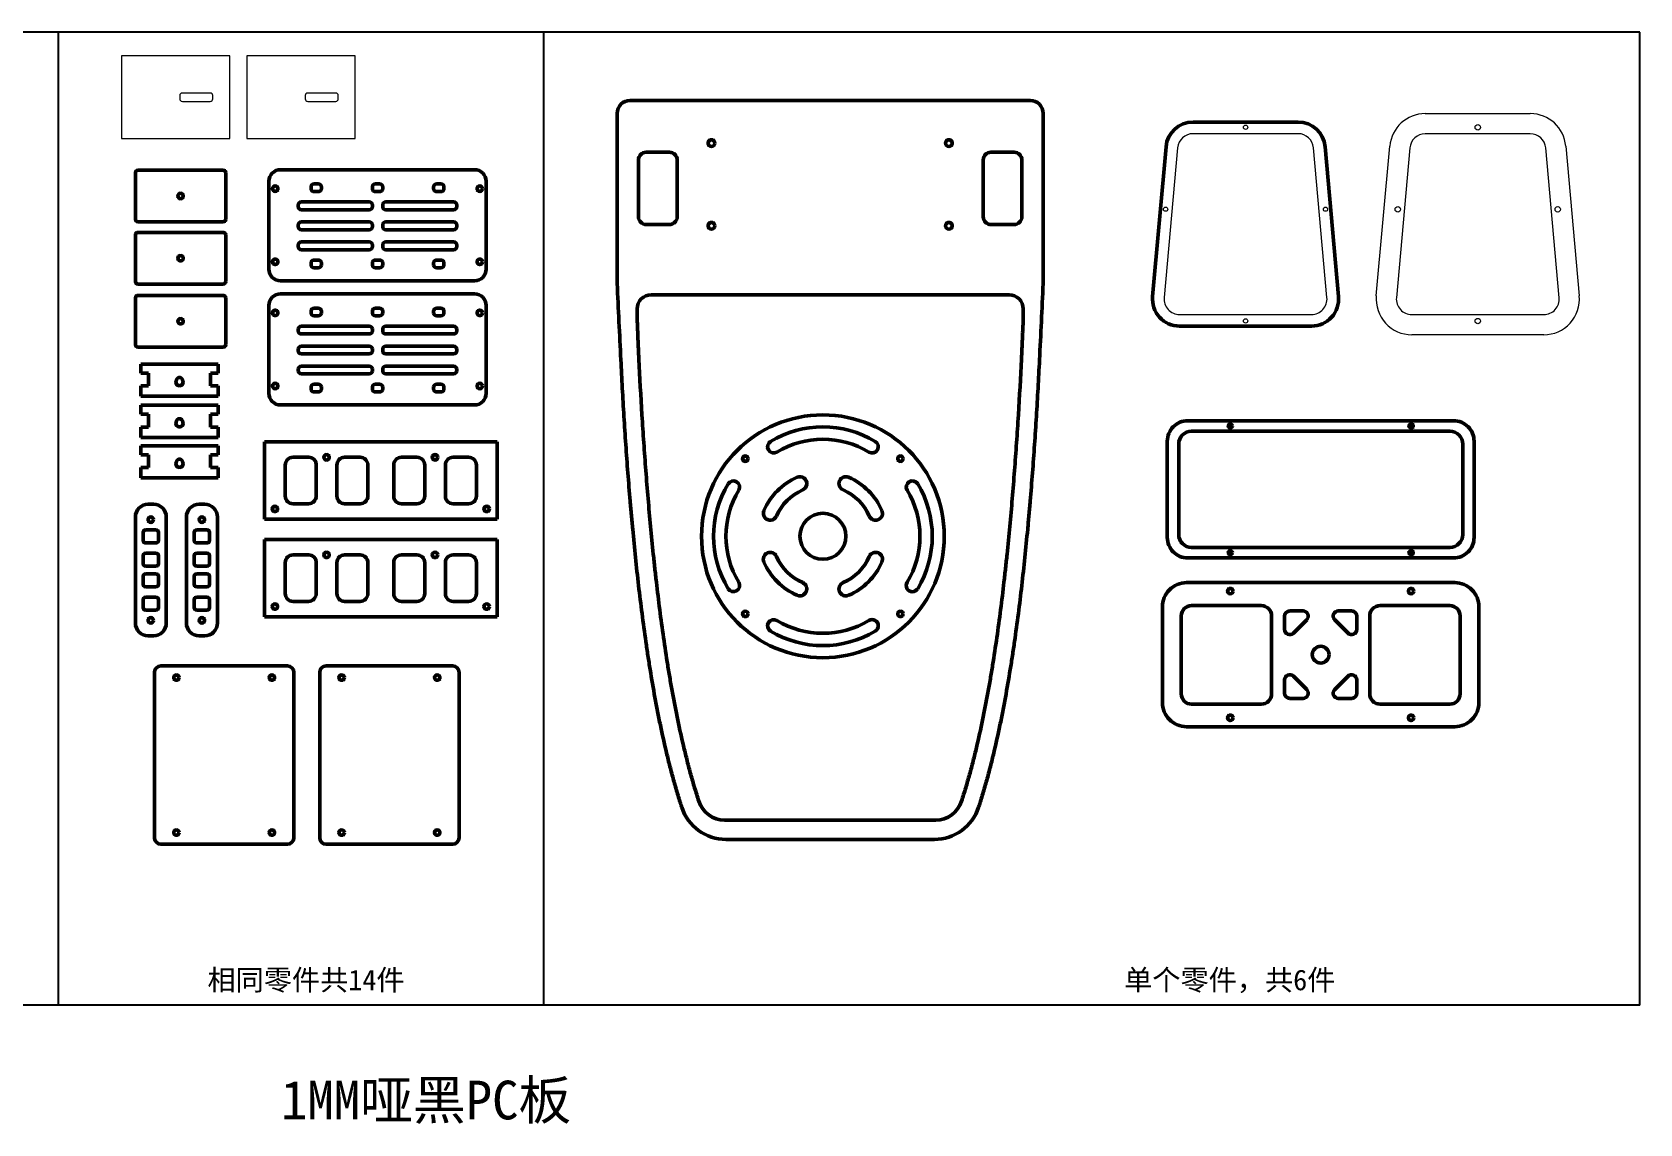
# Model space of a CAD drawing. Header units: millimetres. Extents: x 1962 to 3250, y 1212 to 1634.
# Drawn here: x 2627 to 3250, y 1212 to 1634 of the extents above; entities that cross this region are included whole.
import ezdxf

# ---------------------------------------------------------------- set-up
doc = ezdxf.new("R2010")
doc.units = ezdxf.units.MM
doc.layers.add('1粗实线', color=255, linetype='Continuous', lineweight=50)
doc.layers.add('6标注层', color=3, linetype='Continuous', lineweight=25)
doc.styles.get("Standard").update_dxf_attribs({"font": 'txt', "bigfont": 'gbcbig.shx'})

msp = doc.modelspace()

# ---------------------------------------------------------------- linework, layer by layer
at = {"layer": '1粗实线', "linetype": 'Continuous', "lineweight": 18}
for p, q in [((2661.72, 1625.042), (2661.72, 1593.042)), ((2703.72, 1625.042), (2661.72, 1625.042)), ((2703.72, 1593.042), (2703.72, 1625.042)), ((2710.305, 1625.042), (2710.305, 1593.042)), ((2752.305, 1625.042), (2710.305, 1625.042)), ((2752.305, 1593.042), (2752.305, 1625.042)), ((2684.32, 1609.642), (2684.32, 1608.442)), ((2696.12, 1610.642), (2685.32, 1610.642)), ((2685.32, 1607.442), (2696.12, 1607.442)), ((2697.12, 1608.442), (2697.12, 1609.642)), ((2732.905, 1609.642), (2732.905, 1608.442)), ((2744.705, 1610.642), (2733.905, 1610.642)), ((2733.905, 1607.442), (2744.705, 1607.442)), ((2745.705, 1608.442), (2745.705, 1609.642)), ((2661.72, 1593.042), (2703.72, 1593.042)), ((2710.305, 1593.042), (2752.305, 1593.042))]:
    msp.add_line(p, q, dxfattribs=at)
at = {"layer": '1粗实线'}
for p, q in [((3013.713, 1607.788), (2858.713, 1607.788)), ((2853.713, 1602.788), (2853.713, 1536.919)), ((3018.713, 1536.919), (3018.713, 1602.788)), ((2864.953, 1587.75), (2873.953, 1587.75)), ((3007.472, 1587.75), (2998.472, 1587.75)), ((2861.953, 1562.75), (2861.953, 1584.75)), ((2876.953, 1584.75), (2876.953, 1562.75)), ((2995.472, 1584.75), (2995.472, 1562.75)), ((3010.472, 1562.75), (3010.472, 1584.75)), ((2873.953, 1559.75), (2864.953, 1559.75)), ((2998.472, 1559.75), (3007.472, 1559.75)), ((2669.211, 1505.734), (2699.211, 1505.734)), ((2669.211, 1502.234), (2669.211, 1505.734)), ((2669.211, 1502.234), (2672.211, 1502.234)), ((2672.211, 1502.234), (2672.211, 1497.234)), ((2696.211, 1497.234), (2696.211, 1502.234)), ((2696.211, 1502.234), (2699.211, 1502.234)), ((2699.211, 1505.734), (2699.211, 1502.234)), ((2669.211, 1493.234), (2669.211, 1497.234)), ((2672.211, 1497.234), (2669.211, 1497.234)), ((2683.076, 1499.665), (2682.898, 1499.124)), ((2685.525, 1499.124), (2685.347, 1499.665)), ((2699.211, 1497.234), (2696.211, 1497.234)), ((2699.211, 1497.234), (2699.211, 1493.234)), ((2699.211, 1493.234), (2669.211, 1493.234)), ((2669.211, 1489.788), (2699.211, 1489.788)), ((2669.211, 1486.288), (2669.211, 1489.788)), ((2699.211, 1489.788), (2699.211, 1486.288)), ((2669.211, 1486.288), (2672.211, 1486.288)), ((2672.211, 1486.288), (2672.211, 1481.288)), ((2683.076, 1483.72), (2682.898, 1483.179)), ((2685.525, 1483.179), (2685.347, 1483.72)), ((2696.211, 1481.288), (2696.211, 1486.288)), ((2696.211, 1486.288), (2699.211, 1486.288)), ((2669.211, 1477.288), (2669.211, 1481.288)), ((2672.211, 1481.288), (2669.211, 1481.288)), ((2699.211, 1477.288), (2669.211, 1477.288)), ((2699.211, 1481.288), (2696.211, 1481.288)), ((2699.211, 1481.288), (2699.211, 1477.288)), ((3176.178, 1479.725), (3076.178, 1479.725)), ((2669.211, 1474.118), (2699.211, 1474.118)), ((2669.211, 1470.618), (2669.211, 1474.118)), ((2669.211, 1470.618), (2672.211, 1470.618)), ((2672.211, 1470.618), (2672.211, 1465.618)), ((2696.211, 1465.618), (2696.211, 1470.618)), ((2696.211, 1470.618), (2699.211, 1470.618)), ((2699.211, 1474.118), (2699.211, 1470.618)), ((3071.178, 1474.725), (3071.178, 1439.725)), ((3181.178, 1439.725), (3181.178, 1474.725)), ((2669.211, 1461.618), (2669.211, 1465.618)), ((2672.211, 1465.618), (2669.211, 1465.618)), ((2683.076, 1468.05), (2682.898, 1467.509)), ((2685.525, 1467.509), (2685.347, 1468.05)), ((2699.211, 1465.618), (2696.211, 1465.618)), ((2699.211, 1465.618), (2699.211, 1461.618)), ((2699.211, 1461.618), (2669.211, 1461.618)), ((3076.178, 1434.725), (3176.178, 1434.725))]:
    msp.add_line(p, q, dxfattribs=at)
at = {"layer": '1粗实线', "color": 0, "lineweight": 18}
for p, q in [((3166.672, 1602.677), (3207.35, 1602.677)), ((3117.419, 1594.926), (3076.741, 1594.926)), ((3207.35, 1594.877), (3166.672, 1594.877)), ((3070.765, 1589.462), (3065.558, 1531.462)), ((3128.602, 1531.462), (3123.395, 1589.462)), ((3147.72, 1532.111), (3152.927, 1590.111)), ((3160.696, 1589.413), (3155.489, 1531.413)), ((3218.533, 1531.413), (3213.325, 1589.413)), ((3221.094, 1590.111), (3226.301, 1532.111)), ((3071.534, 1524.926), (3122.626, 1524.926)), ((3161.465, 1524.877), (3212.557, 1524.877)), ((3212.557, 1517.077), (3161.465, 1517.077))]:
    msp.add_line(p, q, dxfattribs=at)
at = {"layer": '1粗实线', "color": 0}
for p, q in [((3117.419, 1599.426), (3076.741, 1599.426)), ((3061.076, 1531.865), (3066.283, 1589.865)), ((3127.877, 1589.865), (3133.084, 1531.865)), ((2667.139, 1561.79), (2667.139, 1579.79)), ((2668.139, 1580.79), (2701.139, 1580.79)), ((2702.139, 1579.79), (2702.139, 1561.79)), ((2718.842, 1542.473), (2718.842, 1576.473)), ((2723.342, 1580.973), (2798.47, 1580.973)), ((2737.963, 1575.473), (2736.363, 1575.473)), ((2761.706, 1575.473), (2760.106, 1575.473)), ((2785.449, 1575.473), (2783.849, 1575.473)), ((2802.97, 1542.473), (2802.97, 1576.473)), ((2735.163, 1574.273), (2735.163, 1573.673)), ((2736.363, 1572.473), (2737.963, 1572.473)), ((2739.163, 1573.673), (2739.163, 1574.273)), ((2758.906, 1574.273), (2758.906, 1573.673)), ((2760.106, 1572.473), (2761.706, 1572.473)), ((2762.906, 1573.673), (2762.906, 1574.273)), ((2782.649, 1574.273), (2782.649, 1573.673)), ((2783.849, 1572.473), (2785.449, 1572.473)), ((2786.649, 1573.673), (2786.649, 1574.273)), ((2730.163, 1567.273), (2730.163, 1566.673)), ((2757.706, 1568.473), (2731.363, 1568.473)), ((2731.363, 1565.473), (2757.706, 1565.473)), ((2758.906, 1566.673), (2758.906, 1567.273)), ((2762.906, 1567.273), (2762.906, 1566.673)), ((2790.449, 1568.473), (2764.106, 1568.473)), ((2764.106, 1565.473), (2790.449, 1565.473)), ((2791.649, 1566.673), (2791.649, 1567.273)), ((2701.139, 1560.79), (2668.139, 1560.79)), ((2668.139, 1556.699), (2701.139, 1556.699)), ((2730.163, 1559.536), (2730.163, 1558.936)), ((2757.706, 1560.736), (2731.363, 1560.736)), ((2731.363, 1557.736), (2757.706, 1557.736)), ((2758.906, 1558.936), (2758.906, 1559.536)), ((2762.906, 1559.536), (2762.906, 1558.936)), ((2790.449, 1560.736), (2764.106, 1560.736)), ((2764.106, 1557.736), (2790.449, 1557.736)), ((2791.649, 1558.936), (2791.649, 1559.536)), ((2667.139, 1537.699), (2667.139, 1555.699)), ((2702.139, 1555.699), (2702.139, 1537.699)), ((2730.163, 1551.799), (2730.163, 1551.199)), ((2757.706, 1552.999), (2731.363, 1552.999)), ((2758.906, 1551.199), (2758.906, 1551.799)), ((2762.906, 1551.799), (2762.906, 1551.199)), ((2790.449, 1552.999), (2764.106, 1552.999)), ((2791.649, 1551.199), (2791.649, 1551.799)), ((2731.363, 1549.999), (2757.706, 1549.999)), ((2735.163, 1544.799), (2735.163, 1544.199)), ((2737.963, 1545.999), (2736.363, 1545.999)), ((2739.163, 1544.199), (2739.163, 1544.799)), ((2758.906, 1544.799), (2758.906, 1544.199)), ((2761.706, 1545.999), (2760.106, 1545.999)), ((2762.906, 1544.199), (2762.906, 1544.799)), ((2764.106, 1549.999), (2790.449, 1549.999)), ((2782.649, 1544.799), (2782.649, 1544.199)), ((2785.449, 1545.999), (2783.849, 1545.999)), ((2786.649, 1544.199), (2786.649, 1544.799)), ((2723.342, 1537.973), (2798.47, 1537.973)), ((2736.363, 1542.999), (2737.963, 1542.999)), ((2760.106, 1542.999), (2761.706, 1542.999)), ((2783.849, 1542.999), (2785.449, 1542.999)), ((2701.139, 1536.699), (2668.139, 1536.699)), ((2668.139, 1532.287), (2701.139, 1532.287)), ((2723.342, 1532.893), (2798.47, 1532.893)), ((2866.953, 1532.569), (3005.472, 1532.569)), ((2667.139, 1513.287), (2667.139, 1531.287)), ((2702.139, 1531.287), (2702.139, 1513.287)), ((2718.842, 1494.393), (2718.842, 1528.393)), ((2735.163, 1526.193), (2735.163, 1525.593)), ((2737.963, 1527.393), (2736.363, 1527.393)), ((2739.163, 1525.593), (2739.163, 1526.193)), ((2758.906, 1526.193), (2758.906, 1525.593)), ((2761.706, 1527.393), (2760.106, 1527.393)), ((2762.906, 1525.593), (2762.906, 1526.193)), ((2782.649, 1526.193), (2782.649, 1525.593)), ((2785.449, 1527.393), (2783.849, 1527.393)), ((2786.649, 1525.593), (2786.649, 1526.193)), ((2802.97, 1494.393), (2802.97, 1528.393)), ((2861.453, 1523.237), (2861.453, 1527.069)), ((3010.972, 1527.069), (3010.972, 1523.237)), ((2730.163, 1519.193), (2730.163, 1518.593)), ((2757.706, 1520.393), (2731.363, 1520.393)), ((2736.363, 1524.393), (2737.963, 1524.393)), ((2758.906, 1518.593), (2758.906, 1519.193)), ((2760.106, 1524.393), (2761.706, 1524.393)), ((2762.906, 1519.193), (2762.906, 1518.593)), ((2790.449, 1520.393), (2764.106, 1520.393)), ((2783.849, 1524.393), (2785.449, 1524.393)), ((2791.649, 1518.593), (2791.649, 1519.193)), ((3122.626, 1520.426), (3071.534, 1520.426)), ((2731.363, 1517.393), (2757.706, 1517.393)), ((2764.106, 1517.393), (2790.449, 1517.393)), ((2701.139, 1512.287), (2668.139, 1512.287)), ((2730.163, 1511.455), (2730.163, 1510.855)), ((2757.706, 1512.655), (2731.363, 1512.655)), ((2731.363, 1509.655), (2757.706, 1509.655)), ((2758.906, 1510.855), (2758.906, 1511.455)), ((2762.906, 1511.455), (2762.906, 1510.855)), ((2790.449, 1512.655), (2764.106, 1512.655)), ((2764.106, 1509.655), (2790.449, 1509.655)), ((2791.649, 1510.855), (2791.649, 1511.455)), ((2730.163, 1503.718), (2730.163, 1503.118)), ((2757.706, 1504.918), (2731.363, 1504.918)), ((2731.363, 1501.918), (2757.706, 1501.918)), ((2758.906, 1503.118), (2758.906, 1503.718)), ((2762.906, 1503.718), (2762.906, 1503.118)), ((2790.449, 1504.918), (2764.106, 1504.918)), ((2764.106, 1501.918), (2790.449, 1501.918)), ((2791.649, 1503.118), (2791.649, 1503.718)), ((2735.163, 1496.718), (2735.163, 1496.118)), ((2737.963, 1497.918), (2736.363, 1497.918)), ((2736.363, 1494.918), (2737.963, 1494.918)), ((2739.163, 1496.118), (2739.163, 1496.718)), ((2758.906, 1496.718), (2758.906, 1496.118)), ((2761.706, 1497.918), (2760.106, 1497.918)), ((2760.106, 1494.918), (2761.706, 1494.918)), ((2762.906, 1496.118), (2762.906, 1496.718)), ((2782.649, 1496.718), (2782.649, 1496.118)), ((2785.449, 1497.918), (2783.849, 1497.918)), ((2783.849, 1494.918), (2785.449, 1494.918)), ((2786.649, 1496.118), (2786.649, 1496.718)), ((2723.342, 1489.893), (2798.47, 1489.893)), ((3074.678, 1483.785), (3126.178, 1483.785)), ((3177.678, 1483.785), (3126.178, 1483.785)), ((2717.184, 1475.628), (2717.184, 1445.628)), ((2807.184, 1475.628), (2717.184, 1475.628)), ((2807.184, 1445.628), (2807.184, 1475.628)), ((3066.778, 1457.225), (3066.778, 1475.859)), ((3185.578, 1457.225), (3185.578, 1475.859)), ((2734.327, 1469.628), (2728.184, 1469.628)), ((2754.184, 1469.628), (2748.184, 1469.628)), ((2776.184, 1469.628), (2770.184, 1469.628)), ((2796.184, 1469.628), (2790.184, 1469.628)), ((2725.184, 1466.628), (2725.184, 1454.628)), ((2737.184, 1454.628), (2737.184, 1466.771)), ((2745.184, 1466.628), (2745.184, 1454.628)), ((2757.184, 1454.628), (2757.184, 1466.628)), ((2767.184, 1466.628), (2767.184, 1454.628)), ((2779.184, 1454.628), (2779.184, 1466.628)), ((2787.184, 1466.628), (2787.184, 1454.628)), ((2799.184, 1454.628), (2799.184, 1466.628)), ((3066.778, 1457.225), (3066.778, 1438.59)), ((3185.578, 1457.225), (3185.578, 1438.59)), ((2674.118, 1451.485), (2672.118, 1451.485)), ((2693.885, 1451.485), (2691.885, 1451.485)), ((2728.184, 1451.628), (2734.184, 1451.628)), ((2748.184, 1451.628), (2754.184, 1451.628)), ((2770.184, 1451.628), (2776.184, 1451.628)), ((2790.184, 1451.628), (2796.184, 1451.628)), ((2667.118, 1446.485), (2667.118, 1405.485)), ((2679.118, 1405.485), (2679.118, 1446.485)), ((2686.885, 1446.485), (2686.885, 1405.485)), ((2698.885, 1405.485), (2698.885, 1446.485)), ((2717.184, 1445.628), (2807.184, 1445.628)), ((2670.118, 1437.485), (2670.118, 1440.485)), ((2671.118, 1441.485), (2675.118, 1441.485)), ((2676.118, 1440.485), (2676.118, 1437.485)), ((2689.885, 1437.485), (2689.885, 1440.485)), ((2690.885, 1441.485), (2694.885, 1441.485)), ((2695.885, 1440.485), (2695.885, 1437.485)), ((2675.118, 1436.485), (2671.118, 1436.485)), ((2671.118, 1432.485), (2675.118, 1432.485)), ((2694.885, 1436.485), (2690.885, 1436.485)), ((2690.885, 1432.485), (2694.885, 1432.485)), ((2717.184, 1437.839), (2717.184, 1407.839)), ((2807.184, 1437.839), (2717.184, 1437.839)), ((2807.184, 1407.839), (2807.184, 1437.839)), ((2670.118, 1428.485), (2670.118, 1431.485)), ((2675.118, 1427.485), (2671.118, 1427.485)), ((2676.118, 1431.485), (2676.118, 1428.485)), ((2689.885, 1428.485), (2689.885, 1431.485)), ((2694.885, 1427.485), (2690.885, 1427.485)), ((2695.885, 1431.485), (2695.885, 1428.485)), ((2725.184, 1428.839), (2725.184, 1416.839)), ((2734.327, 1431.839), (2728.184, 1431.839)), ((2737.184, 1416.839), (2737.184, 1428.981)), ((2745.184, 1428.839), (2745.184, 1416.839)), ((2754.184, 1431.839), (2748.184, 1431.839)), ((2757.184, 1416.839), (2757.184, 1428.839)), ((2767.184, 1428.839), (2767.184, 1416.839)), ((2776.184, 1431.839), (2770.184, 1431.839)), ((2779.184, 1416.839), (2779.184, 1428.839)), ((2787.184, 1428.839), (2787.184, 1416.839)), ((2796.184, 1431.839), (2790.184, 1431.839)), ((2799.184, 1416.839), (2799.184, 1428.839)), ((3074.678, 1430.665), (3126.178, 1430.665)), ((3177.678, 1430.665), (3126.178, 1430.665)), ((2670.118, 1420.485), (2670.118, 1423.485)), ((2671.118, 1424.485), (2675.118, 1424.485)), ((2676.118, 1423.485), (2676.118, 1420.485)), ((2689.885, 1420.485), (2689.885, 1423.485)), ((2690.885, 1424.485), (2694.885, 1424.485)), ((2695.885, 1423.485), (2695.885, 1420.485)), ((3126.178, 1421.099), (3074.178, 1421.099)), ((3126.178, 1421.099), (3178.178, 1421.099)), ((2670.118, 1411.485), (2670.118, 1414.485)), ((2675.118, 1419.485), (2671.118, 1419.485)), ((2671.118, 1415.485), (2675.118, 1415.485)), ((2676.118, 1414.485), (2676.118, 1411.485)), ((2689.885, 1411.485), (2689.885, 1414.485)), ((2694.885, 1419.485), (2690.885, 1419.485)), ((2690.885, 1415.485), (2694.885, 1415.485)), ((2695.885, 1414.485), (2695.885, 1411.485)), ((2728.184, 1413.839), (2734.184, 1413.839)), ((2748.184, 1413.839), (2754.184, 1413.839)), ((2770.184, 1413.839), (2776.184, 1413.839)), ((2790.184, 1413.839), (2796.184, 1413.839)), ((2675.118, 1410.485), (2671.118, 1410.485)), ((2694.885, 1410.485), (2690.885, 1410.485)), ((2717.184, 1407.839), (2807.184, 1407.839)), ((3064.878, 1411.768), (3064.878, 1393.212)), ((3072.178, 1408.218), (3072.178, 1378.048)), ((3103.178, 1412.218), (3076.178, 1412.218)), ((3107.178, 1408.218), (3107.178, 1378.048)), ((3112.178, 1408.131), (3112.178, 1402.96)), ((3119.349, 1410.131), (3114.178, 1410.131)), ((3138.178, 1410.131), (3133.006, 1410.131)), ((3140.178, 1402.96), (3140.178, 1408.131)), ((3145.178, 1378.048), (3145.178, 1408.218)), ((3176.178, 1412.218), (3149.178, 1412.218)), ((3180.178, 1378.048), (3180.178, 1408.218)), ((3187.478, 1411.768), (3187.478, 1393.212)), ((3115.592, 1401.545), (3120.764, 1406.717)), ((3131.592, 1406.717), (3136.764, 1401.545)), ((2672.118, 1400.485), (2674.118, 1400.485)), ((2691.885, 1400.485), (2693.885, 1400.485)), ((2677.019, 1388.825), (2726.019, 1388.825)), ((2741.019, 1388.825), (2790.019, 1388.825)), ((3064.878, 1374.657), (3064.878, 1393.212)), ((3187.478, 1374.657), (3187.478, 1393.212)), ((2674.519, 1386.325), (2674.519, 1322.325)), ((2728.519, 1386.325), (2728.519, 1322.325)), ((2738.519, 1322.325), (2738.519, 1386.325)), ((2792.519, 1322.325), (2792.519, 1386.325)), ((3112.178, 1383.465), (3112.178, 1378.293)), ((3120.764, 1379.708), (3115.592, 1384.879)), ((3136.764, 1384.879), (3131.592, 1379.708)), ((3140.178, 1378.293), (3140.178, 1383.465)), ((3114.178, 1376.293), (3119.349, 1376.293)), ((3133.006, 1376.293), (3138.178, 1376.293)), ((3076.178, 1374.048), (3103.178, 1374.048)), ((3149.178, 1374.048), (3176.178, 1374.048)), ((3126.178, 1365.326), (3074.178, 1365.326)), ((3126.178, 1365.326), (3178.178, 1365.326)), ((2726.019, 1319.825), (2677.019, 1319.825)), ((2790.019, 1319.825), (2741.019, 1319.825))]:
    msp.add_line(p, q, dxfattribs=at)
at = {"layer": '1粗实线'}
msp.add_lwpolyline([(2878.738, 1334.115, 0.3247561), (2895.854, 1321.687), (2976.571, 1321.687, 0.3247561), (2993.687, 1334.115)], format="xyb", dxfattribs=at)
at = {"layer": '1粗实线', "color": 0}
msp.add_lwpolyline([(2987.084, 1336.445, -0.3249727), (2977.097, 1329.187), (2895.328, 1329.187, -0.3249727), (2885.342, 1336.445)], format="xyb", dxfattribs=at)
at = {"layer": '1粗实线', "color": 0, "lineweight": 18}
for centre, radius in [((3097.08, 1597.426), 0.825), ((3187.011, 1597.377), 1.05), ((3066.12, 1565.686), 0.825), ((3128.039, 1565.686), 0.825), ((3156.051, 1565.637), 1.05), ((3217.97, 1565.637), 1.05), ((3097.08, 1522.426), 0.825), ((3187.011, 1522.377), 1.05)]:
    msp.add_circle(centre, radius, dxfattribs=at)
at = {"layer": '1粗实线'}
for centre, radius in [((2890.213, 1591.288), 1.3), ((2982.213, 1591.288), 1.3), ((2890.213, 1559.288), 1.3), ((2982.213, 1559.288), 1.3), ((2933.396, 1439.046), 47), ((2673.118, 1445.485), 1.05), ((2692.885, 1445.485), 1.05), ((2673.118, 1406.485), 1.05), ((2692.885, 1406.485), 1.05)]:
    msp.add_circle(centre, radius, dxfattribs=at)
at = {"layer": '1粗实线', "color": 0}
for centre, radius in [((2684.639, 1570.79), 1.05), ((2721.287, 1573.629), 1.05), ((2800.525, 1573.628), 1.05), ((2684.639, 1546.699), 1.05), ((2721.287, 1545.319), 1.05), ((2800.525, 1545.319), 1.05), ((2721.287, 1525.548), 1.05), ((2800.525, 1525.547), 1.05), ((2684.639, 1522.287), 1.05), ((2721.287, 1497.238), 1.05), ((2800.525, 1497.238), 1.05), ((3091.178, 1481.755), 0.825), ((3161.178, 1481.755), 0.825), ((2741.184, 1469.628), 1.05), ((2783.184, 1469.628), 1.05), ((2903.347, 1469.095), 1.05), ((2963.446, 1469.095), 1.05), ((2721.184, 1449.628), 1.05), ((2803.184, 1449.628), 1.05), ((2933.396, 1439.046), 8.904), ((2741.184, 1431.839), 1.05), ((2783.184, 1431.839), 1.05), ((3091.178, 1432.695), 0.825), ((3161.178, 1432.695), 0.825), ((3091.178, 1417.821), 1.05), ((3161.178, 1417.821), 1.05), ((2721.184, 1411.839), 1.05), ((2803.184, 1411.839), 1.05), ((2903.347, 1408.997), 1.05), ((2963.446, 1408.997), 1.05), ((3126.178, 1393.212), 3.25), ((2683.019, 1384.325), 1.05), ((2720.019, 1384.325), 1.05), ((2747.019, 1384.325), 1.05), ((2784.019, 1384.325), 1.05), ((3091.178, 1368.762), 1.05), ((3161.178, 1368.762), 1.05), ((2683.019, 1324.325), 1.05), ((2720.019, 1324.325), 1.05), ((2747.019, 1324.325), 1.05), ((2784.019, 1324.325), 1.05)]:
    msp.add_circle(centre, radius, dxfattribs=at)
at = {"layer": '1粗实线', "linetype": 'Continuous', "lineweight": 18}
for centre, start, end in [((2685.32, 1609.642), 90, 180), ((2685.32, 1608.442), 180, 270), ((2696.12, 1609.642), 0, 90), ((2696.12, 1608.442), 270, 0), ((2733.905, 1609.642), 90, 180), ((2733.905, 1608.442), 180, 270), ((2744.705, 1609.642), 0, 90), ((2744.705, 1608.442), 270, 0)]:
    msp.add_arc(centre, 1, start, end, dxfattribs=at)
at = {"layer": '1粗实线'}
for centre, radius, start, end in [((2858.713, 1602.788), 5, 90, 180), ((3013.713, 1602.788), 5, 0, 90), ((2864.953, 1584.75), 3, 90, 180), ((2873.953, 1584.75), 3, 0, 90), ((2998.472, 1584.75), 3, 90, 180), ((3007.472, 1584.75), 3, 0, 90), ((2864.953, 1562.75), 3, 180, 270), ((2873.953, 1562.75), 3, 270, 0), ((2998.472, 1562.75), 3, 180, 270), ((3007.472, 1562.75), 3, 270, 0), ((2684.211, 1498.692), 1.382, 161.796689, 18.203311), ((2684.211, 1482.747), 1.382, 161.796689, 18.203311), ((3076.178, 1474.725), 5, 90, 180), ((3176.178, 1474.725), 5, 0, 90), ((2684.211, 1467.077), 1.382, 161.796689, 18.203311), ((3076.178, 1439.725), 5, 180, 270), ((3176.178, 1439.725), 5, 270, 0)]:
    msp.add_arc(centre, radius, start, end, dxfattribs=at)
at = {"layer": '1粗实线', "color": 0, "lineweight": 18}
for centre, radius, start, end in [((3166.672, 1588.877), 13.8, 90, 174.869886), ((3207.35, 1588.877), 13.8, 5.130114, 90), ((3076.741, 1588.926), 6, 90, 174.869879), ((3117.419, 1588.926), 6, 5.130121, 90), ((3166.672, 1588.877), 6, 90, 174.869879), ((3207.35, 1588.877), 6, 5.130121, 90), ((3161.465, 1530.877), 13.8, 174.869898, 270.000013), ((3212.557, 1530.877), 13.8, 269.999987, 5.130102), ((3071.534, 1530.926), 6, 174.869898, 270), ((3122.626, 1530.926), 6, 270, 5.130102), ((3161.465, 1530.877), 6, 174.869898, 270), ((3212.557, 1530.877), 6, 270, 5.130102)]:
    msp.add_arc(centre, radius, start, end, dxfattribs=at)
at = {"layer": '1粗实线', "color": 0}
for centre, radius, start, end in [((3076.741, 1588.926), 10.5, 90, 174.869883), ((3117.419, 1588.926), 10.5, 5.130117, 90), ((2668.139, 1579.79), 1, 90.000046, 180.000046), ((2701.139, 1579.79), 1, 0.000046, 90.000046), ((2723.342, 1576.473), 4.5, 90, 180), ((2736.363, 1574.273), 1.2, 90, 180), ((2737.963, 1574.273), 1.2, 0, 90), ((2760.106, 1574.273), 1.2, 90, 180), ((2761.706, 1574.273), 1.2, 0, 90), ((2783.849, 1574.273), 1.2, 90, 180), ((2785.449, 1574.273), 1.2, 0, 90), ((2798.47, 1576.473), 4.5, 0, 90), ((2736.363, 1573.673), 1.2, 180, 270), ((2737.963, 1573.673), 1.2, 270, 0), ((2760.106, 1573.673), 1.2, 180, 270), ((2761.706, 1573.673), 1.2, 270, 0), ((2783.849, 1573.673), 1.2, 180, 270), ((2785.449, 1573.673), 1.2, 270, 0), ((2731.363, 1567.273), 1.2, 90, 180), ((2731.363, 1566.673), 1.2, 180, 270), ((2757.706, 1567.273), 1.2, 0, 90), ((2757.706, 1566.673), 1.2, 270, 0), ((2764.106, 1567.273), 1.2, 90, 180), ((2764.106, 1566.673), 1.2, 180, 270), ((2790.449, 1567.273), 1.2, 0, 90), ((2790.449, 1566.673), 1.2, 270, 0), ((2668.139, 1561.79), 1, 180.000046, 270.000046), ((2668.139, 1555.699), 1, 90.000046, 180.000046), ((2701.139, 1561.79), 1, 270.000046, 0.000046), ((2701.139, 1555.699), 1, 0.000046, 90.000046), ((2731.363, 1559.536), 1.2, 90, 180), ((2731.363, 1558.936), 1.2, 180, 270), ((2757.706, 1559.536), 1.2, 0, 90), ((2757.706, 1558.936), 1.2, 270, 0), ((2764.106, 1559.536), 1.2, 90, 180), ((2764.106, 1558.936), 1.2, 180, 270), ((2790.449, 1559.536), 1.2, 0, 90), ((2790.449, 1558.936), 1.2, 270, 0), ((2731.363, 1551.799), 1.2, 90, 180), ((2731.363, 1551.199), 1.2, 180, 270), ((2757.706, 1551.799), 1.2, 0, 90), ((2757.706, 1551.199), 1.2, 270, 0), ((2764.106, 1551.799), 1.2, 90, 180), ((2764.106, 1551.199), 1.2, 180, 270), ((2790.449, 1551.799), 1.2, 0, 90), ((2790.449, 1551.199), 1.2, 270, 0), ((2736.363, 1544.799), 1.2, 90, 180), ((2736.363, 1544.199), 1.2, 180, 270), ((2737.963, 1544.799), 1.2, 0, 90), ((2737.963, 1544.199), 1.2, 270, 0), ((2760.106, 1544.799), 1.2, 90, 180), ((2760.106, 1544.199), 1.2, 180, 270), ((2761.706, 1544.799), 1.2, 0, 90), ((2761.706, 1544.199), 1.2, 270, 0), ((2783.849, 1544.799), 1.2, 90, 180), ((2783.849, 1544.199), 1.2, 180, 270), ((2785.449, 1544.799), 1.2, 0, 90), ((2785.449, 1544.199), 1.2, 270, 0), ((2723.342, 1542.473), 4.5, 180, 270), ((2798.47, 1542.473), 4.5, 270, 0), ((2668.139, 1537.699), 1, 180.000046, 270.000046), ((2668.139, 1531.287), 1, 90.000046, 180.000046), ((2701.139, 1537.699), 1, 270.000046, 0.000046), ((2701.139, 1531.287), 1, 0.000046, 90.000046), ((2723.342, 1528.393), 4.5, 90, 180), ((2798.47, 1528.393), 4.5, 0, 90), ((2866.953, 1527.069), 5.5, 90, 180), ((3005.472, 1527.069), 5.5, 0, 90), ((3071.534, 1530.926), 10.5, 174.869898, 270), ((3122.626, 1530.926), 10.5, 270, 5.130102), ((2736.363, 1526.193), 1.2, 90, 180), ((2736.363, 1525.593), 1.2, 180, 270), ((2737.963, 1526.193), 1.2, 0, 90), ((2737.963, 1525.593), 1.2, 270, 0), ((2760.106, 1526.193), 1.2, 90, 180), ((2760.106, 1525.593), 1.2, 180, 270), ((2761.706, 1526.193), 1.2, 0, 90), ((2761.706, 1525.593), 1.2, 270, 0), ((2783.849, 1526.193), 1.2, 90, 180), ((2783.849, 1525.593), 1.2, 180, 270), ((2785.449, 1526.193), 1.2, 0, 90), ((2785.449, 1525.593), 1.2, 270, 0), ((2731.363, 1519.193), 1.2, 90, 180), ((2757.706, 1519.193), 1.2, 0, 90), ((2764.106, 1519.193), 1.2, 90, 180), ((2790.449, 1519.193), 1.2, 0, 90), ((2668.139, 1513.287), 1, 180.000046, 270.000046), ((2701.139, 1513.287), 1, 270.000046, 0.000046), ((2731.363, 1518.593), 1.2, 180, 270), ((2757.706, 1518.593), 1.2, 270, 0), ((2764.106, 1518.593), 1.2, 180, 270), ((2790.449, 1518.593), 1.2, 270, 0), ((2731.363, 1511.455), 1.2, 90, 180), ((2731.363, 1510.855), 1.2, 180, 270), ((2757.706, 1511.455), 1.2, 0, 90), ((2757.706, 1510.855), 1.2, 270, 0), ((2764.106, 1511.455), 1.2, 90, 180), ((2764.106, 1510.855), 1.2, 180, 270), ((2790.449, 1511.455), 1.2, 0, 90), ((2790.449, 1510.855), 1.2, 270, 0), ((2731.363, 1503.718), 1.2, 90, 180), ((2731.363, 1503.118), 1.2, 180, 270), ((2757.706, 1503.718), 1.2, 0, 90), ((2757.706, 1503.118), 1.2, 270, 0), ((2764.106, 1503.718), 1.2, 90, 180), ((2764.106, 1503.118), 1.2, 180, 270), ((2790.449, 1503.718), 1.2, 0, 90), ((2790.449, 1503.118), 1.2, 270, 0), ((2723.342, 1494.393), 4.5, 180, 270), ((2736.363, 1496.718), 1.2, 90, 180), ((2736.363, 1496.118), 1.2, 180, 270), ((2737.963, 1496.718), 1.2, 0, 90), ((2737.963, 1496.118), 1.2, 270, 0), ((2760.106, 1496.718), 1.2, 90, 180), ((2760.106, 1496.118), 1.2, 180, 270), ((2761.706, 1496.718), 1.2, 0, 90), ((2761.706, 1496.118), 1.2, 270, 0), ((2783.849, 1496.718), 1.2, 90, 180), ((2783.849, 1496.118), 1.2, 180, 270), ((2785.449, 1496.718), 1.2, 0, 90), ((2785.449, 1496.118), 1.2, 270, 0), ((2798.47, 1494.393), 4.5, 270, 0), ((3074.692, 1475.87), 7.914, 89.897718, 180.080037), ((3177.664, 1475.87), 7.914, 359.919963, 90.102282), ((2914.333, 1473.701), 2.39, 121.056565, 301.056565), ((2933.396, 1442.046), 39.342, 58.943435, 121.056565), ((2933.396, 1442.046), 34.562, 58.943435, 121.056565), ((2952.459, 1473.701), 2.39, 238.943435, 58.943435), ((2728.184, 1466.628), 3, 90, 180), ((2734.327, 1466.771), 2.857, 0, 90), ((2748.184, 1466.628), 3, 90, 180), ((2754.184, 1466.628), 3, 0, 90), ((2770.184, 1466.628), 3, 90, 180), ((2776.184, 1466.628), 3, 0, 90), ((2790.184, 1466.628), 3, 90, 180), ((2796.184, 1466.628), 3, 0, 90), ((2930.396, 1439.046), 39.342, 148.943435, 211.056565), ((2898.741, 1458.109), 2.39, 328.943435, 148.943435), ((2933.396, 1439.046), 24.932, 113.578178, 156.421822), ((2933.396, 1439.046), 19.589, 113.578178, 156.421822), ((2924.492, 1459.448), 2.671, 293.578178, 113.578178), ((2942.301, 1459.448), 2.671, 66.421822, 246.421822), ((2933.396, 1439.046), 19.589, 23.578178, 66.421822), ((2933.396, 1439.046), 24.932, 23.578178, 66.421822), ((2968.052, 1458.109), 2.39, 31.056565, 211.056565), ((2936.396, 1439.046), 39.342, 328.943435, 31.056565), ((2672.118, 1446.485), 5, 90, 180), ((2674.118, 1446.485), 5, 0, 90), ((2691.885, 1446.485), 5, 90, 180), ((2693.885, 1446.485), 5, 0, 90), ((2728.184, 1454.628), 3, 180, 270), ((2734.184, 1454.628), 3, 270, 0), ((2748.184, 1454.628), 3, 180, 270), ((2754.184, 1454.628), 3, 270, 0), ((2770.184, 1454.628), 3, 180, 270), ((2776.184, 1454.628), 3, 270, 0), ((2790.184, 1454.628), 3, 180, 270), ((2796.184, 1454.628), 3, 270, 0), ((2930.396, 1439.046), 34.562, 148.943435, 211.056565), ((2936.396, 1439.046), 34.562, 328.943435, 31.056565), ((2912.995, 1447.95), 2.671, 156.421822, 336.421822), ((2953.798, 1447.95), 2.671, 203.578178, 23.578178), ((2671.118, 1440.485), 1, 90, 180), ((2675.118, 1440.485), 1, 0, 90), ((2690.885, 1440.485), 1, 90, 180), ((2694.885, 1440.485), 1, 0, 90), ((3074.692, 1438.579), 7.914, 179.919963, 270.102282), ((3177.664, 1438.579), 7.914, 269.897718, 0.080037), ((2671.118, 1437.485), 1, 180, 270), ((2671.118, 1431.485), 1, 90, 180), ((2675.118, 1437.485), 1, 270, 0), ((2675.118, 1431.485), 1, 0, 90), ((2690.885, 1437.485), 1, 180, 270), ((2690.885, 1431.485), 1, 90, 180), ((2694.885, 1437.485), 1, 270, 0), ((2694.885, 1431.485), 1, 0, 90), ((2912.995, 1430.142), 2.671, 23.578178, 203.578178), ((2953.798, 1430.142), 2.671, 336.421822, 156.421822), ((2671.118, 1428.485), 1, 180, 270), ((2675.118, 1428.485), 1, 270, 0), ((2690.885, 1428.485), 1, 180, 270), ((2694.885, 1428.485), 1, 270, 0), ((2728.184, 1428.839), 3, 90, 180), ((2734.327, 1428.981), 2.857, 0, 90), ((2748.184, 1428.839), 3, 90, 180), ((2754.184, 1428.839), 3, 0, 90), ((2770.184, 1428.839), 3, 90, 180), ((2776.184, 1428.839), 3, 0, 90), ((2790.184, 1428.839), 3, 90, 180), ((2796.184, 1428.839), 3, 0, 90), ((2933.396, 1439.046), 24.932, 203.578178, 246.421822), ((2933.396, 1439.046), 19.589, 203.578178, 246.421822), ((2933.396, 1439.046), 19.589, 293.578178, 336.421822), ((2933.396, 1439.046), 24.932, 293.578178, 336.421822), ((2671.118, 1423.485), 1, 90, 180), ((2671.118, 1420.485), 1, 180, 270), ((2675.118, 1423.485), 1, 0, 90), ((2675.118, 1420.485), 1, 270, 0), ((2690.885, 1423.485), 1, 90, 180), ((2690.885, 1420.485), 1, 180, 270), ((2694.885, 1423.485), 1, 0, 90), ((2694.885, 1420.485), 1, 270, 0), ((2898.741, 1419.983), 2.39, 211.056565, 31.056565), ((2924.492, 1418.644), 2.671, 246.421822, 66.421822), ((2942.301, 1418.644), 2.671, 113.578178, 293.578178), ((2968.052, 1419.983), 2.39, 148.943435, 328.943435), ((3074.191, 1411.786), 9.313, 89.924122, 180.107835), ((3178.165, 1411.786), 9.313, 359.892165, 90.075878), ((2671.118, 1414.485), 1, 90, 180), ((2675.118, 1414.485), 1, 0, 90), ((2690.885, 1414.485), 1, 90, 180), ((2694.885, 1414.485), 1, 0, 90), ((2728.184, 1416.839), 3, 180, 270), ((2734.184, 1416.839), 3, 270, 0), ((2748.184, 1416.839), 3, 180, 270), ((2754.184, 1416.839), 3, 270, 0), ((2770.184, 1416.839), 3, 180, 270), ((2776.184, 1416.839), 3, 270, 0), ((2790.184, 1416.839), 3, 180, 270), ((2796.184, 1416.839), 3, 270, 0), ((2671.118, 1411.485), 1, 180, 270), ((2675.118, 1411.485), 1, 270, 0), ((2690.885, 1411.485), 1, 180, 270), ((2694.885, 1411.485), 1, 270, 0), ((3076.178, 1408.218), 4, 90, 180), ((3103.178, 1408.218), 4, 0, 90), ((3114.178, 1408.131), 2, 90, 180), ((3119.349, 1408.131), 2, 315, 90), ((3133.006, 1408.131), 2, 90, 225), ((3138.178, 1408.131), 2, 0, 90), ((3149.178, 1408.218), 4, 90, 180), ((3176.178, 1408.218), 4, 0, 90), ((2672.118, 1405.485), 5, 180, 270), ((2674.118, 1405.485), 5, 270, 0), ((2691.885, 1405.485), 5, 180, 270), ((2693.885, 1405.485), 5, 270, 0), ((2914.333, 1404.391), 2.39, 58.943435, 238.943435), ((2933.396, 1436.046), 39.342, 238.943435, 301.056565), ((2933.396, 1436.046), 34.562, 238.943435, 301.056565), ((2952.459, 1404.391), 2.39, 301.056565, 121.056565), ((3114.178, 1402.96), 2, 180, 315), ((3138.178, 1402.96), 2, 225, 0), ((2677.019, 1386.325), 2.5, 90, 180), ((2726.019, 1386.325), 2.5, 0, 90), ((2741.019, 1386.325), 2.5, 90, 180), ((2790.019, 1386.325), 2.5, 0, 90), ((3114.178, 1383.465), 2, 45, 180), ((3138.178, 1383.465), 2, 0, 135), ((3076.178, 1378.048), 4, 180, 270), ((3103.178, 1378.048), 4, 270, 0), ((3114.178, 1378.293), 2, 180, 270), ((3119.349, 1378.293), 2, 270, 45), ((3133.006, 1378.293), 2, 135, 270), ((3138.178, 1378.293), 2, 270, 0), ((3149.178, 1378.048), 4, 180, 270), ((3176.178, 1378.048), 4, 270, 0), ((3074.191, 1374.639), 9.313, 179.892165, 270.075878), ((3178.165, 1374.639), 9.313, 269.924122, 0.107835), ((2677.019, 1322.325), 2.5, 180, 270), ((2726.019, 1322.325), 2.5, 270, 0), ((2741.019, 1322.325), 2.5, 180, 270), ((2790.019, 1322.325), 2.5, 270, 0)]:
    msp.add_arc(centre, radius, start, end, dxfattribs=at)
at = {"layer": '1粗实线'}
for points, degree in [([(2853.713, 1536.919), (2854.188, 1527.059), (2854.664, 1517.199), (2855.14, 1507.339)], 3), ([(3017.285, 1507.339), (3017.761, 1517.199), (3018.237, 1527.059), (3018.713, 1536.919)], 3), ([(2683.51, 1500.285), (2683.663, 1500.401), (2684.023, 1500.524), (2684.401, 1500.524), (2684.76, 1500.401), (2685.065, 1500.169), (2685.287, 1499.851), (2685.347, 1499.665)], 2), ([(2683.076, 1499.665), (2683.136, 1499.852), (2683.359, 1500.169), (2683.51, 1500.285)], 2), ([(2683.076, 1483.72), (2683.136, 1483.907), (2683.359, 1484.224), (2683.51, 1484.339)], 2), ([(2683.51, 1484.339), (2683.663, 1484.456), (2684.023, 1484.579), (2684.401, 1484.578), (2684.76, 1484.455), (2685.065, 1484.223), (2685.287, 1483.906), (2685.347, 1483.72)], 2), ([(2683.076, 1468.05), (2683.136, 1468.236), (2683.359, 1468.554), (2683.51, 1468.669)], 2), ([(2683.51, 1468.669), (2683.663, 1468.786), (2684.023, 1468.908), (2684.401, 1468.908), (2684.76, 1468.785), (2685.065, 1468.553), (2685.287, 1468.236), (2685.347, 1468.05)], 2)]:
    msp.add_open_spline(points, degree=degree, dxfattribs=at)
at = {"layer": '1粗实线', "color": 0}
for points, knots in [([(2862.132, 1507.676), (2862.007, 1510.269), (2861.893, 1512.862), (2861.755, 1516.104), (2861.727, 1516.753), (2861.673, 1518.05), (2861.591, 1519.995), (2861.508, 1521.94), (2861.453, 1523.237)], [0, 0, 0, 0, 0.5, 0.5, 0.625, 0.625, 0.75, 1, 1, 1, 1]), ([(3010.972, 1523.237), (3010.917, 1521.94), (3010.835, 1519.995), (3010.753, 1518.05), (3010.698, 1516.753), (3010.671, 1516.104), (3010.533, 1512.862), (3010.419, 1510.269), (3010.294, 1507.676)], [0, 0, 0, 0, 0.25, 0.375, 0.375, 0.5, 0.5, 1, 1, 1, 1]), ([(2885.342, 1336.445), (2884.783, 1338.164), (2884.247, 1339.889), (2883.213, 1343.348), (2882.715, 1345.082), (2881.754, 1348.559), (2881.29, 1350.301), (2880.395, 1353.794), (2879.963, 1355.544), (2878.708, 1360.804), (2877.928, 1364.325), (2876.461, 1371.388), (2875.774, 1374.931), (2874.964, 1379.371), (2874.805, 1380.26), (2874.49, 1382.038), (2874.026, 1384.706), (2873.582, 1387.376), (2872.719, 1392.722), (2872.177, 1396.29), (2870.638, 1407.007), (2869.725, 1414.168), (2868.691, 1423.134), (2868.49, 1424.928), (2868.097, 1428.517), (2867.905, 1430.312), (2867.345, 1435.697), (2866.991, 1439.289), (2865.978, 1450.068), (2865.37, 1457.259), (2864.264, 1471.65), (2863.767, 1478.849), (2862.875, 1493.257), (2862.48, 1500.465), (2862.132, 1507.676)], [0, 0, 0, 0, 0.03125, 0.03125, 0.0625, 0.0625, 0.09375, 0.09375, 0.125, 0.125, 0.1875, 0.1875, 0.25, 0.25, 0.265625, 0.265625, 0.28125, 0.3125, 0.3125, 0.375, 0.375, 0.5, 0.5, 0.53125, 0.53125, 0.5625, 0.5625, 0.625, 0.625, 0.75, 0.75, 0.875, 0.875, 1, 1, 1, 1]), ([(3010.294, 1507.676), (3009.946, 1500.465), (3009.551, 1493.257), (3008.659, 1478.849), (3008.162, 1471.65), (3007.056, 1457.259), (3006.447, 1450.068), (3005.434, 1439.289), (3005.08, 1435.697), (3004.52, 1430.312), (3004.329, 1428.517), (3003.936, 1424.928), (3003.734, 1423.134), (3002.7, 1414.168), (3001.788, 1407.007), (3000.248, 1396.29), (2999.706, 1392.722), (2998.844, 1387.376), (2998.4, 1384.706), (2997.935, 1382.038), (2997.621, 1380.26), (2997.461, 1379.371), (2996.651, 1374.931), (2995.964, 1371.388), (2994.497, 1364.325), (2993.717, 1360.804), (2992.463, 1355.544), (2992.03, 1353.794), (2991.135, 1350.301), (2990.672, 1348.559), (2989.711, 1345.082), (2989.213, 1343.348), (2988.179, 1339.889), (2987.642, 1338.164), (2987.084, 1336.445)], [0, 0, 0, 0, 0.125, 0.125, 0.25, 0.25, 0.375, 0.375, 0.4375, 0.4375, 0.46875, 0.46875, 0.5, 0.5, 0.625, 0.625, 0.6875, 0.6875, 0.71875, 0.734375, 0.734375, 0.75, 0.75, 0.8125, 0.8125, 0.875, 0.875, 0.90625, 0.90625, 0.9375, 0.9375, 0.96875, 0.96875, 1, 1, 1, 1])]:
    msp.add_open_spline(points, degree=3, knots=knots, dxfattribs=at)
at = {"layer": '1粗实线'}
for points, knots in [([(2855.14, 1507.339), (2855.492, 1500.042), (2855.892, 1492.748), (2856.796, 1478.168), (2857.301, 1470.882), (2858.142, 1459.958), (2858.437, 1456.318), (2858.903, 1450.859), (2859.062, 1449.039), (2859.389, 1445.401), (2859.556, 1443.583), (2860.071, 1438.129), (2860.431, 1434.495), (2861.19, 1427.231), (2861.589, 1423.602), (2862.43, 1416.348), (2862.872, 1412.724), (2863.808, 1405.481), (2864.302, 1401.863), (2865.086, 1396.44), (2865.355, 1394.634), (2865.769, 1391.925), (2865.91, 1391.023), (2866.194, 1389.218), (2866.339, 1388.317), (2867.071, 1383.811), (2867.691, 1380.214), (2868.68, 1374.832), (2869.019, 1373.04), (2869.72, 1369.461), (2870.081, 1367.673), (2871.2, 1362.32), (2871.994, 1358.761), (2873.271, 1353.442), (2873.71, 1351.673), (2874.621, 1348.14), (2875.092, 1346.377), (2876.069, 1342.859), (2876.575, 1341.104), (2877.364, 1338.478), (2877.631, 1337.603), (2878.041, 1336.294), (2878.178, 1335.857), (2878.456, 1334.985), (2878.597, 1334.55), (2878.738, 1334.115)], [0, 0, 0, 0, 0.125, 0.125, 0.25, 0.25, 0.3125, 0.3125, 0.34375, 0.34375, 0.375, 0.375, 0.4375, 0.4375, 0.5, 0.5, 0.5625, 0.5625, 0.625, 0.625, 0.65625, 0.65625, 0.671875, 0.671875, 0.6875, 0.6875, 0.75, 0.75, 0.78125, 0.78125, 0.8125, 0.8125, 0.875, 0.875, 0.90625, 0.90625, 0.9375, 0.9375, 0.96875, 0.96875, 0.984375, 0.984375, 0.9921875, 0.9921875, 1, 1, 1, 1]), ([(2993.687, 1334.115), (2993.829, 1334.55), (2993.969, 1334.985), (2994.247, 1335.857), (2994.385, 1336.294), (2994.794, 1337.603), (2995.062, 1338.478), (2995.85, 1341.104), (2996.356, 1342.859), (2997.333, 1346.377), (2997.804, 1348.14), (2998.715, 1351.673), (2999.155, 1353.442), (3000.431, 1358.761), (3001.225, 1362.32), (3002.344, 1367.673), (3002.705, 1369.461), (3003.406, 1373.04), (3003.746, 1374.832), (3004.735, 1380.214), (3005.354, 1383.811), (3006.087, 1388.317), (3006.231, 1389.218), (3006.516, 1391.023), (3006.656, 1391.925), (3007.071, 1394.634), (3007.34, 1396.44), (3008.124, 1401.863), (3008.617, 1405.481), (3009.553, 1412.724), (3009.995, 1416.348), (3010.837, 1423.602), (3011.236, 1427.231), (3011.994, 1434.495), (3012.355, 1438.129), (3012.869, 1443.583), (3013.037, 1445.401), (3013.363, 1449.039), (3013.522, 1450.859), (3013.988, 1456.318), (3014.283, 1459.958), (3015.125, 1470.882), (3015.629, 1478.168), (3016.533, 1492.748), (3016.933, 1500.042), (3017.285, 1507.339)], [0, 0, 0, 0, 0.0078125, 0.0078125, 0.015625, 0.015625, 0.03125, 0.03125, 0.0625, 0.0625, 0.09375, 0.09375, 0.125, 0.125, 0.1875, 0.1875, 0.21875, 0.21875, 0.25, 0.25, 0.3125, 0.3125, 0.328125, 0.328125, 0.34375, 0.34375, 0.375, 0.375, 0.4375, 0.4375, 0.5, 0.5, 0.5625, 0.5625, 0.625, 0.625, 0.65625, 0.65625, 0.6875, 0.6875, 0.75, 0.75, 0.875, 0.875, 1, 1, 1, 1])]:
    msp.add_open_spline(points, degree=3, knots=knots, dxfattribs=at)
at = {"layer": '6标注层'}
for p, q in [((3249.778, 1634.227), (2386.12, 1634.227)), ((2637.285, 1634.227), (2637.285, 1257.455)), ((2825.174, 1634.227), (2825.174, 1257.455)), ((3249.778, 1257.455), (3249.778, 1634.227)), ((3249.778, 1257.455), (2386.12, 1257.455))]:
    msp.add_line(p, q, dxfattribs=at)

# ---------------------------------------------------------------- texts
at = {"layer": '1粗实线', "color": 0, "insert": (2723.54, 1228.277), "char_height": 15, "width": 270.50887, "attachment_point": 1}
msp.add_mtext('{\\fSimSun|b0|i0|c134|p2;1MM哑黑PC板}', dxfattribs=at)
at = {"layer": '6标注层', "char_height": 8, "attachment_point": 1}
for s, insert, width in [('{\\fSimSun|b0|i0|c134|p2;相同零件共14件}', (2695.046, 1271.276), 82.75629), ('{\\fSimSun|b0|i0|c134|p2;单个零件，共6件}', (3050.055, 1271.276), 87.57282)]:
    msp.add_mtext(s, dxfattribs=dict(at, insert=insert, width=width))

doc.saveas('drawing.dxf')
